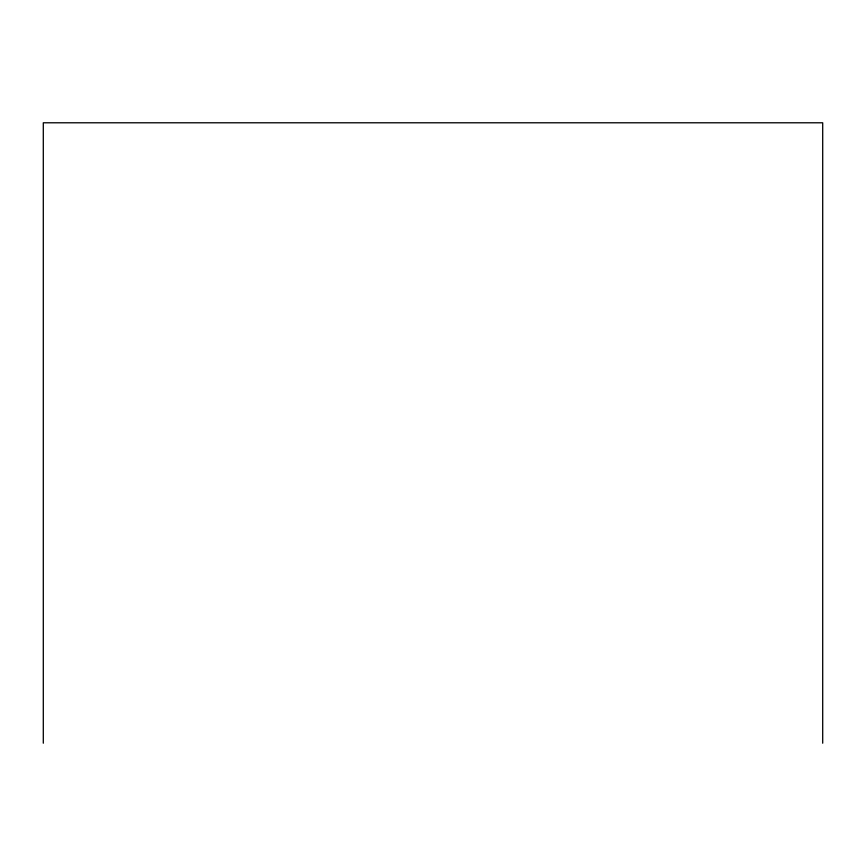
<?xml version="1.0" encoding="UTF-8"?>
<svg xmlns="http://www.w3.org/2000/svg" width="866" height="866" viewBox="0 0 866 866"><rect width="100%" height="100%" fill="white"/><g stroke="black" fill="none" stroke-linecap="round" stroke-linejoin="round"><path stroke-width="1.3" d="M822.7 743.212L822.7 122.788L43.3 122.788L43.3 743.212"/></g></svg>
